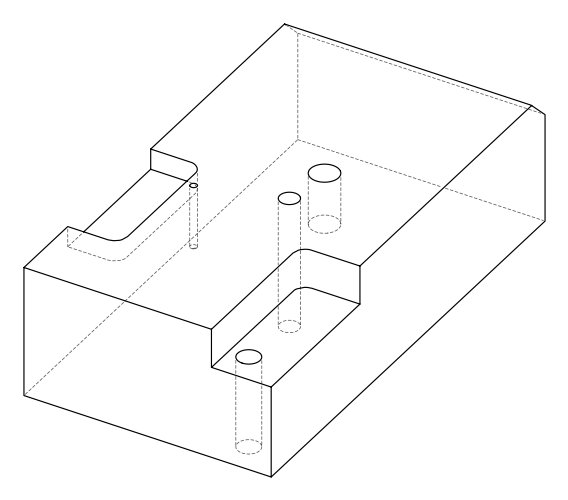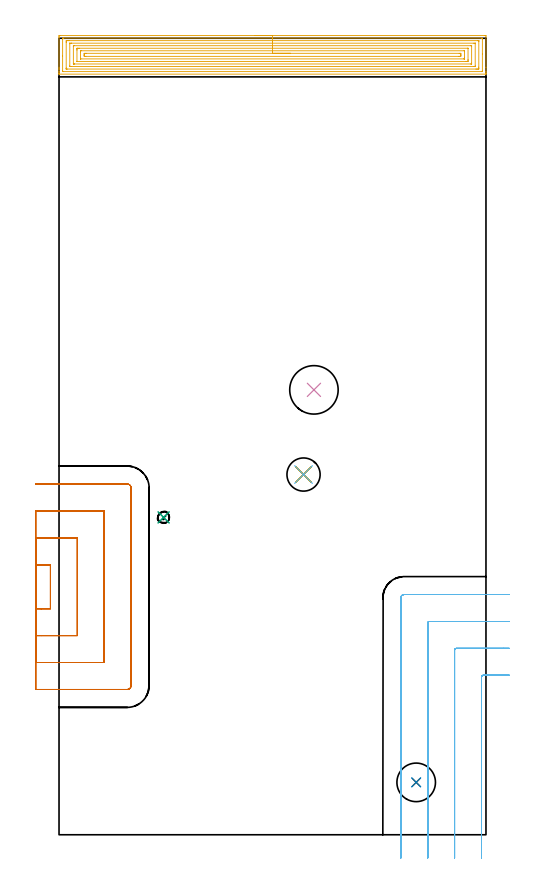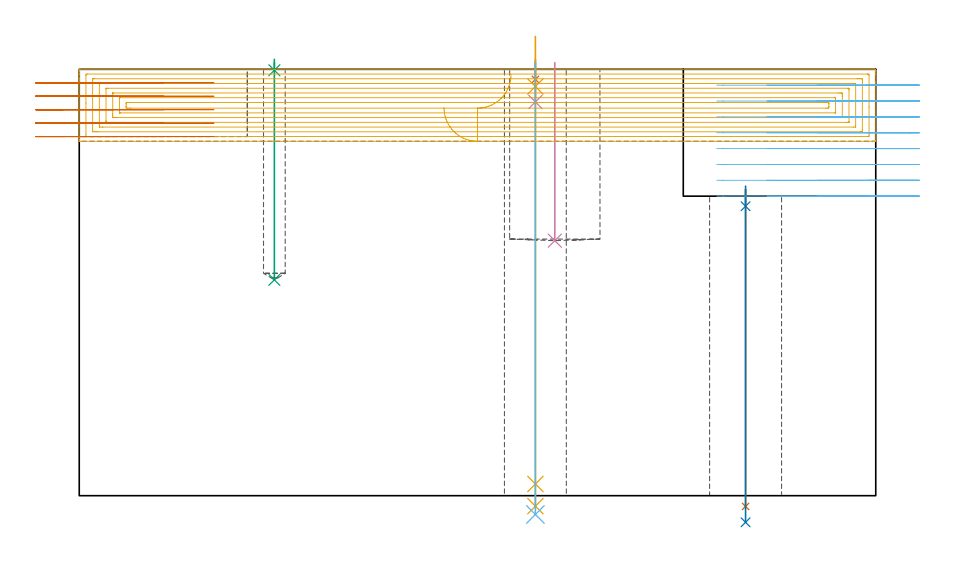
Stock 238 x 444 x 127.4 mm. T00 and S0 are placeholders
(PLAN: 13 operations, 9 tool changes, 39.2 min)
(1 SPOT_DRILL | STEP1HOLE | NXT0321_9005460120000 | 0.05 min | 182 mm3)
(2 SPOT_DRILL_1 | STEP1HOLE_1 | NXT0321_9005460120000 | 0.06 min | 4452 mm3)
(3 SPOT_DRILL_2 | STEP1POCKET | NXT0321_9005460120000 | 0.03 min | 0 mm3)
(4 DRILL_BLIND_HOLE_INTO_CENTER | STEP1HOLE | UGT0301_460 | 0.05 min | 203 mm3)
(5 GUN_DRILL_THROUGH_HOLE | STEP1HOLE | UGT0307_003 | 0.65 min | 4561 mm3)
(6 SPADE_DRILL_TO_ENLARGE_THROUGH_HOLE | STEP1HOLE | UGT0306_009 | 0.54 min | 29227 mm3)
(7 DRILL_THROUGH_HOLE_INTO_CENTER | STEP1HOLE_1 | NXT0301_065 | 0.39 min | 6051 mm3)
(8 DRILL_TO_ENLARGE_THROUGH_HOLE | STEP1HOLE_1 | UGT0301_052 | 0.41 min | 35687 mm3)
(9 DRILL_BLIND_HOLE_INTO_CENTER_1 | STEP1POCKET | UGT0301_460 | 0.26 min | 2014 mm3)
(10 INDEXABLE_INSERT_DRILL_BLIND_HOLE_FROM_SOLID | STEP1POCKET_1 | NXT0302_025 | 0.21 min | 29099 mm3)
(11 AREA_MILL | FG_CHAMFER_SURFACE | UGT0205_001 | 15.57 min | 55007 mm3)
(12 MILL_CORNER_NOTCH_RECTANGULAR | CORNER_NOTCH_RECTANGULAR | UGT0201_094 | Follow Part, ap 5, ae 75% | 11.35 min | 298748 mm3)
(13 MILL_SLOT | SLOT_PARTIAL_RECTANGULAR | UGT0201_094 | Follow Part, ap 5, ae 75% | 9.66 min | 134431 mm3)
(TOOL NXT0321_9005460120000 | NC Spot Drill, 142deg, 12mm, Carbide, Uncoated | D12 PA142 FL30 Z2)
(TOOL UGT0301_460 | Carbide Drill 6.5 mm | D6.5 PA118 FL63 Z2)
(TOOL UGT0307_003 | Gun Drill 7 mm | D7 PA130 FL24 Z1)
(TOOL UGT0306_009 | Spade Drill 18.5mm | D18.5 PA132 FL10 Z2)
(TOOL NXT0301_065 | Carbide Drill 9.4mm [860.1-0940-075A1-MM 2214] | D9.4 PA140 FL98 Z2)
(TOOL UGT0301_052 | Twist Drill 21.5 mm | D21.5 PA118 FL150 Z2)
(TOOL NXT0302_025 | Index. Insert Drill 27mm [880-D2700L32-05] | D27 PA176 FL135 Z2)
(TOOL UGT0205_001 | Chamfer Mill 20 x 3 x 45 deg. | D20 FL50 Z2)
(TOOL UGT0201_094 | End mill 20 mm | D20 FL38 Z4)
(OP 1 SPOT_DRILL)
G17 G21 G94 G90
T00 M6
G54
G17 G0 G90 X136.3 Y200.8 S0 M3
G43 Z137.4 H0
G94 G81 G98 Z124.4 F250. R130.4
G80
M5
M2
(OP 2 SPOT_DRILL_1)
G17 G21 G94 G90
T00 M6
G54
G17 G0 G90 X199.1 Y29.2 S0 M3
G43 Z137.4 H0
G94 G81 G98 Z86.5 F250. R92.5
G80
M5
M2
(OP 3 SPOT_DRILL_2)
G17 G21 G94 G90
T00 M6
G54
G17 G0 G90 X58.3 Y176.9 S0 M3
G43 Z137.4 H0
G94 G81 G98 Z127.12 F250. R130.4
G80
M5
M2
(OP 4 DRILL_BLIND_HOLE_INTO_CENTER)
G17 G21 G94 G90
T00 M6
G54
G17 G0 G90 X136.3 Y200.8 S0 M3
G43 Z137.4 H0
G94 G81 G98 Z117.65 F250. R129.4
G80
M5
M2
(OP 5 GUN_DRILL_THROUGH_HOLE)
G17 G21 G94 G90
T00 M6
G54
G17 G0 G90 X136.3 Y200.8 M8
G43 Z137.4 H0
Z137.218
S716 M3
G94 G1 Z122.268 F125. M26
G4 X.084
Z3.5 F250.
G4 X.084
Z-3.132 F125.
G4 X.084
M5
M9
G0 Z137.218
Z137.4
M2
(OP 6 SPADE_DRILL_TO_ENLARGE_THROUGH_HOLE)
G17 G21 G94 G90
T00 M6
G54
G17 G0 G90 X136.3 Y200.8 S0 M3
G43 Z137.4 H0
G94 G73 G98 Z-5.618 F250. Q16.627 R129.4
G80
M5
M2
(OP 7 DRILL_THROUGH_HOLE_INTO_CENTER)
G17 G21 G94 G90
T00 M6
G54
G17 G0 G90 X199.1 Y29.2 S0 M3
G43 Z137.4 H1
G94 G73 G98 Z-3.211 F250. Q9.271 R91.5
G80
M5
M2
(OP 8 DRILL_TO_ENLARGE_THROUGH_HOLE)
G17 G21 G94 G90
T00 M6
G54
G17 G0 G90 X199.1 Y29.2 S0 M3
G43 Z137.4 H0
G94 G73 G98 Z-7.959 F250. Q19.492 R91.5
G80
M5
M2
(OP 9 DRILL_BLIND_HOLE_INTO_CENTER_1)
G17 G21 G94 G90
T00 M6
G54
G17 G0 G90 X58.3 Y176.9 S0 M3
G43 Z137.4 H0
G94 G81 G98 Z64.5 F250. R129.4
G80
M5
M2
(OP 10 INDEXABLE_INSERT_DRILL_BLIND_HOLE_FROM_SOLID)
G17 G21 G94 G90
T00 M6
G54
G17 G0 G90 X142.1 Y248. S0 M3
G43 Z137.4 H1
G94 G81 G98 Z76.2 F250. R129.4
G80
M5
M2
(OP 11 AREA_MILL)
G17 G21 G94 G90
T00 M6
G54
G17 G0 G90 X109. Y445.5 S1061 M3
G43 Z137.4 H0
Z115.9
G94 G1 X109.038 Z115.028 F250.
X109.152 Z114.163
X109.341 Z113.312
X109.603 Z112.48
X109.937 Z111.674
X110.34 Z110.9
X110.808 Z110.164
X111.34 Z109.472
X111.929 Z108.829
X112.572 Z108.24
X113.264 Z107.708
X114. Z107.24
X114.774 Z106.837
X115.58 Z106.503
X116.412 Z106.241
X117.263 Z106.052
X118.128 Z105.938
X119. Z105.9
X237.381
X237.734 Y445.496 Z105.902
X237.99 Y445.492 Z105.906
X238. Y445.232 Z106.165
Y427.819 Z123.576
Y425.428 Z125.967
Y424.742 Z126.657
Y424.417 Z126.982
X237.993 Y424.036 Z127.356
X237.99 Y424.003 Z127.388
X237.827 Y424. Z127.4
X0.172
X0.01 Y424.003 Z127.388
X0.007 Y424.036 Z127.356
X0. Y424.417 Z126.982
Y424.742 Z126.657
Y425.428 Z125.967
Y426.659 Z124.738
Y427.204 Z124.191
Y427.819 Z123.576
Y444.345 Z107.053
X0.004 Y444.96 Z106.438
X0.008 Y445.492 Z105.906
X0.081 Y445.494 Z105.903
X0.619 Y445.5 Z105.9
X119.
Y444.086 Z107.314
X235.594 Y444.085 Z107.315
X235.99 Y444.072 Z107.328
X235.999 Y443.67 Z107.73
X236. Y435.234 Z116.166
X235.999 Y425.914 Z125.486
X235.99 Y425.428 Z125.972
X235.608 Y425.415 Z125.985
X235.594 Y425.414 Z125.986
X2.406 Y425.415 Z125.985
X2.01 Y425.428 Z125.972
X2.001 Y425.83 Z125.57
X2. Y434.064 Z117.336
X2.001 Y443.587 Z107.813
X2.01 Y444.072 Z107.328
X2.392 Y444.086 Z107.314
X2.406
X119.
Y442.672 Z108.728
X233.43 Y442.671 Z108.729
X233.807 Y442.67 Z108.73
X233.932 Y442.667 Z108.733
X233.975 Y442.665 Z108.735
X233.99 Y442.658 Z108.742
X233.993 Y442.616 Z108.784
X233.997 Y442.488 Z108.912
X233.999 Y442.296 Z109.104
X234. Y442.105 Z109.295
Y427.9 Z123.5
X233.998 Y427.204 Z124.196
X233.996 Y427.016 Z124.384
X233.986 Y426.836 Z124.565
X233.807 Y426.833 Z124.567
X233.29 Y426.83 Z124.57
X232.914 Y426.829 Z124.571
X232.398 Y426.828 Z124.572
X4.57 Y426.829 Z124.571
X4.193 Y426.83 Z124.57
X4.068 Y426.833 Z124.567
X4.025 Y426.835 Z124.565
X4.01 Y426.842 Z124.558
X4.007 Y426.884 Z124.516
X4.003 Y427.012 Z124.388
X4.001 Y427.204 Z124.196
X4. Y427.395 Z124.005
Y441.6 Z109.8
X4.002 Y442.296 Z109.104
X4.004 Y442.484 Z108.916
X4.014 Y442.665 Z108.735
X4.193 Y442.667 Z108.733
X4.71 Y442.67 Z108.73
X5.086 Y442.671 Z108.729
X5.602 Y442.672 Z108.728
X119.
Y441.257 Z110.143
X231.279
X231.907 Y441.252 Z110.148
X231.979 Y441.25 Z110.15
X231.991 Y441.246 Z110.154
X231.994 Y441.224 Z110.176
X231.997 Y441.171 Z110.229
X231.999 Y440.961 Z110.439
Y428.545 Z122.855
X231.996 Y428.329 Z123.071
X231.993 Y428.275 Z123.125
X231.991 Y428.253 Z123.147
X231.972 Y428.25 Z123.15
X231.864 Y428.247 Z123.153
X231.127 Y428.243 Z123.157
X230.975
X6.721
X6.093 Y428.248 Z123.152
X6.021 Y428.25 Z123.15
X6.01 Y428.254 Z123.146
X6.006 Y428.277 Z123.123
X6.003 Y428.329 Z123.071
X6.001 Y428.539 Z122.861
Y440.955 Z110.445
X6.004 Y441.172 Z110.228
X6.007 Y441.225 Z110.175
X6.009 Y441.247 Z110.153
X6.028 Y441.25 Z110.15
X6.136 Y441.254 Z110.147
X6.873 Y441.257 Z110.143
X7.025
X119.
Y439.843 Z111.557
X229.34
X229.551 Y439.842 Z111.558
X229.974 Y439.838 Z111.562
X229.992 Y439.836 Z111.564
X229.995 Y439.833 Z111.567
X229.998 Y439.817 Z111.583
X230. Y439.784 Z111.616
Y439.727 Z111.673
Y430.099 Z121.301
X229.997 Y429.867 Z121.533
X229.992 Y429.704 Z121.696
X229.99 Y429.669 Z121.731
X229.903 Y429.664 Z121.736
X229.763 Y429.66 Z121.74
X229.551 Y429.657 Z121.743
X8.66
X8.449 Y429.658 Z121.742
X8.026 Y429.662 Z121.738
X8.008 Y429.664 Z121.736
X8.005 Y429.668 Z121.732
X8.002 Y429.684 Z121.716
X8. Y429.867 Z121.533
Y439.401 Z111.999
X8.003 Y439.633 Z111.767
X8.007 Y439.797 Z111.603
X8.009 Y439.831 Z111.569
X8.097 Y439.836 Z111.564
X8.237 Y439.84 Z111.56
X8.449 Y439.843 Z111.557
X119.
Y438.429 Z112.971
X227.872 Y438.428 Z112.972
X227.946 Y438.427 Z112.973
X227.982 Y438.423 Z112.977
X227.99 Y438.421 Z112.979
X227.993 Y438.412 Z112.988
X227.999 Y438.302 Z113.098
X228. Y432.087 Z119.313
X227.996 Y431.643 Z119.757
X227.991 Y431.207 Z120.193
X227.975 Y431.078 Z120.322
X227.84 Y431.076 Z120.324
X227.553 Y431.073 Z120.327
X227.234 Y431.071 Z120.329
X226.659
X10.128 Y431.072 Z120.328
X10.054 Y431.073 Z120.327
X10.018 Y431.077 Z120.323
X10.01 Y431.079 Z120.321
X10.007 Y431.088 Z120.312
X10.001 Y431.198 Z120.202
X10. Y437.413 Z113.987
X10.004 Y437.857 Z113.543
X10.009 Y438.293 Z113.107
X10.025 Y438.422 Z112.978
X10.16 Y438.424 Z112.976
X10.447 Y438.427 Z112.973
X10.766 Y438.429 Z112.971
X11.341
X119.
Y437.015 Z114.385
X225.811 Y437.014 Z114.386
X225.902 Y437.013 Z114.387
X225.962 Y437.009 Z114.391
X225.992 Y437.006 Z114.394
X225.994 Y437.001 Z114.399
X225.997 Y436.97 Z114.43
X226. Y436.737 Z114.663
Y433.186 Z118.214
X225.996 Y432.531 Z118.869
X225.994 Y432.502 Z118.898
X225.992 Y432.494 Z118.906
X225.947 Y432.491 Z118.909
X225.857 Y432.487 Z118.913
X225.811 Y432.485 Z118.915
X225.766
X12.188 Y432.486 Z118.914
X12.097 Y432.487 Z118.913
X12.038 Y432.491 Z118.909
X12.008 Y432.494 Z118.906
X12.006 Y432.499 Z118.901
X12.003 Y432.531 Z118.869
X12. Y432.763 Z118.637
Y436.314 Z115.086
X12.004 Y436.97 Z114.43
X12.006 Y436.998 Z114.402
X12.008 Y437.006 Z114.394
X12.053 Y437.009 Z114.391
X12.143 Y437.014 Z114.386
X12.189 Y437.015 Z114.385
X12.234
X119.
Y435.601 Z115.799
X223.086 Y435.6 Z115.8
X223.572 Y435.599 Z115.801
X223.979 Y435.593 Z115.807
X223.999 Y435.194 Z116.206
X224. Y435.173 Z116.227
Y434.306 Z117.094
Y434.286 Z117.114
X223.979 Y433.907 Z117.493
X223.493 Y433.901 Z117.499
X223.086 Y433.9 Z117.5
X222.601 Y433.899 Z117.501
X14.914 Y433.9 Z117.5
X14.428 Y433.901 Z117.499
X14.021 Y433.907 Z117.493
X14.001 Y434.306 Z117.094
X14. Y434.327 Z117.073
Y435.194 Z116.206
Y435.214 Z116.186
X14.021 Y435.593 Z115.807
X14.507 Y435.599 Z115.801
X14.914 Y435.6 Z115.8
X15.398 Y435.601 Z115.799
X119.
X119.872 Z115.838
X120.736 Z115.951
X121.588 Z116.14
X122.42 Z116.403
X123.226 Z116.736
X124. Z117.139
X124.736 Z117.608
X125.428 Z118.139
X126.071 Z118.728
X126.66 Z119.372
X127.191 Z120.064
X127.66 Z120.799
X128.063 Z121.573
X128.397 Z122.379
X128.659 Z123.211
X128.848 Z124.063
X128.962 Z124.928
X129. Z125.799
G0 Z137.4
M5
M2
(OP 12 MILL_CORNER_NOTCH_RECTANGULAR)
G17 G21 G94 G90
T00 M6
G54
G17 G0 G90 X251. Y88.9 S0 M3
G43 Z137.4 H0
Z122.662
G94 G1 X248. F250.
X236.494 F500.
G3 X235.5 Y87.906 R1.
G1 Y-10.
Y-13. F250.
G0 Z137.4
X251. Y103.9
Z122.662
G1 X248.
X221.495 F500.
G3 X220.5 Y102.905 R1.
G1 Y-10.
Y-13. F250.
G0 Z137.4
X251. Y118.9
Z122.662
G1 X248.
X206.495 F500.
G3 X205.5 Y117.905 R1.
G1 Y-10.
Y-13. F250.
G0 Z137.4
X251. Y133.9
Z122.662
G1 X248.
X192.4 F500.
G3 X190.5 Y132. R1.9
G1 Y-10.
Y-13. F250.
G0 Z137.4
X251. Y88.9
Z117.925
G1 X248.
X236.494 F500.
G3 X235.5 Y87.906 R1.
G1 Y-10.
Y-13. F250.
G0 Z137.4
X251. Y103.9
Z117.925
G1 X248.
X221.495 F500.
G3 X220.5 Y102.905 R1.
G1 Y-10.
Y-13. F250.
G0 Z137.4
X251. Y118.9
Z117.925
G1 X248.
X206.495 F500.
G3 X205.5 Y117.905 R1.
G1 Y-10.
Y-13. F250.
G0 Z137.4
X251. Y133.9
Z117.925
G1 X248.
X192.4 F500.
G3 X190.5 Y132. R1.9
G1 Y-10.
Y-13. F250.
G0 Z137.4
X251. Y88.9
Z113.187
G1 X248.
X236.494 F500.
G3 X235.5 Y87.906 R1.
G1 Y-10.
Y-13. F250.
G0 Z137.4
X251. Y103.9
Z113.187
G1 X248.
X221.495 F500.
G3 X220.5 Y102.905 R1.
G1 Y-10.
Y-13. F250.
G0 Z137.4
X251. Y118.9
Z113.187
G1 X248.
X206.495 F500.
G3 X205.5 Y117.905 R1.
G1 Y-10.
Y-13. F250.
G0 Z137.4
X251. Y133.9
Z113.187
G1 X248.
X192.4 F500.
G3 X190.5 Y132. R1.9
G1 Y-10.
Y-13. F250.
G0 Z137.4
X251. Y88.9
Z108.45
G1 X248.
X236.494 F500.
G3 X235.5 Y87.906 R1.
G1 Y-10.
Y-13. F250.
G0 Z137.4
X251. Y103.9
Z108.45
G1 X248.
X221.495 F500.
G3 X220.5 Y102.905 R1.
G1 Y-10.
Y-13. F250.
G0 Z137.4
X251. Y118.9
Z108.45
G1 X248.
X206.495 F500.
G3 X205.5 Y117.905 R1.
G1 Y-10.
Y-13. F250.
G0 Z137.4
X251. Y133.9
Z108.45
G1 X248.
X192.4 F500.
G3 X190.5 Y132. R1.9
G1 Y-10.
Y-13. F250.
G0 Z137.4
X251. Y88.9
Z103.712
G1 X248.
X236.494 F500.
G3 X235.5 Y87.906 R1.
G1 Y-10.
Y-13. F250.
G0 Z137.4
X251. Y103.9
Z103.712
G1 X248.
X221.495 F500.
G3 X220.5 Y102.905 R1.
G1 Y-10.
Y-13. F250.
G0 Z137.4
X251. Y118.9
Z103.712
G1 X248.
X206.495 F500.
G3 X205.5 Y117.905 R1.
G1 Y-10.
Y-13. F250.
G0 Z137.4
X251. Y133.9
Z103.712
G1 X248.
X192.4 F500.
G3 X190.5 Y132. R1.9
G1 Y-10.
Y-13. F250.
G0 Z137.4
X251. Y88.9
Z98.975
G1 X248.
X236.494 F500.
G3 X235.5 Y87.906 R1.
G1 Y-10.
Y-13. F250.
G0 Z137.4
X251. Y103.9
Z98.975
G1 X248.
X221.495 F500.
G3 X220.5 Y102.905 R1.
G1 Y-10.
Y-13. F250.
G0 Z137.4
X251. Y118.9
Z98.975
G1 X248.
X206.495 F500.
G3 X205.5 Y117.905 R1.
G1 Y-10.
Y-13. F250.
G0 Z137.4
X251. Y133.9
Z98.975
G1 X248.
X192.4 F500.
G3 X190.5 Y132. R1.9
G1 Y-10.
Y-13. F250.
G0 Z137.4
X251. Y88.9
Z94.237
G1 X248.
X236.494 F500.
G3 X235.5 Y87.906 R1.
G1 Y-10.
Y-13. F250.
G0 Z137.4
X251. Y103.9
Z94.237
G1 X248.
X221.495 F500.
G3 X220.5 Y102.905 R1.
G1 Y-10.
Y-13. F250.
G0 Z137.4
X251. Y118.9
Z94.237
G1 X248.
X206.495 F500.
G3 X205.5 Y117.905 R1.
G1 Y-10.
Y-13. F250.
G0 Z137.4
X251. Y133.9
Z94.237
G1 X248.
X192.4 F500.
G3 X190.5 Y132. R1.9
G1 Y-10.
Y-13. F250.
G0 Z137.4
X251. Y88.9
Z89.5
G1 X248.
X236.494 F500.
G3 X235.5 Y87.906 R1.
G1 Y-10.
Y-13. F250.
G0 Z137.4
X251. Y103.9
Z89.5
G1 X248.
X221.495 F500.
G3 X220.5 Y102.905 R1.
G1 Y-10.
Y-13. F250.
G0 Z137.4
X251. Y118.9
Z89.5
G1 X248.
X206.495 F500.
G3 X205.5 Y117.905 R1.
G1 Y-10.
Y-13. F250.
G0 Z137.4
X251. Y133.9
Z89.5
G1 X248.
X192.4 F500.
G3 X190.5 Y132. R1.9
G1 Y-10.
Y-13. F250.
G0 Z137.4
M5
M2
(OP 13 MILL_SLOT)
G17 G21 G94 G90
T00 M6
G54
G17 G0 G90 X-13. Y126. S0 M3
G43 Z137.4 H0
Z123.38
G94 G1 X-10. F250.
X-4.8 F500.
Y150.5
X-10.
X-13. F250.
Y111.
X-10.
X10.2 F500.
Y165.5
X-10.
X-13. F250.
Y96.
X-10.
X25.2 F500.
Y180.5
X-10.
X-13. F250.
Y81.
X-10.
X38. F500.
G3 X40.2 Y83.2 R2.2
G1 Y193.3
G3 X38. Y195.5 R2.2
G1 X-10.
X-13. F250.
G0 Y126. Z119.36
G1 X-10.
X-4.8 F500.
Y150.5
X-10.
X-13. F250.
Y111.
X-10.
X10.2 F500.
Y165.5
X-10.
X-13. F250.
Y96.
X-10.
X25.2 F500.
Y180.5
X-10.
X-13. F250.
Y81.
X-10.
X38. F500.
G3 X40.2 Y83.2 R2.2
G1 Y193.3
G3 X38. Y195.5 R2.2
G1 X-10.
X-13. F250.
G0 Y126. Z115.34
G1 X-10.
X-4.8 F500.
Y150.5
X-10.
X-13. F250.
Y111.
X-10.
X10.2 F500.
Y165.5
X-10.
X-13. F250.
Y96.
X-10.
X25.2 F500.
Y180.5
X-10.
X-13. F250.
Y81.
X-10.
X38. F500.
G3 X40.2 Y83.2 R2.2
G1 Y193.3
G3 X38. Y195.5 R2.2
G1 X-10.
X-13. F250.
G0 Y126. Z111.32
G1 X-10.
X-4.8 F500.
Y150.5
X-10.
X-13. F250.
Y111.
X-10.
X10.2 F500.
Y165.5
X-10.
X-13. F250.
Y96.
X-10.
X25.2 F500.
Y180.5
X-10.
X-13. F250.
Y81.
X-10.
X38. F500.
G3 X40.2 Y83.2 R2.2
G1 Y193.3
G3 X38. Y195.5 R2.2
G1 X-10.
X-13. F250.
G0 Y126. Z107.3
G1 X-10.
X-4.8 F500.
Y150.5
X-10.
X-13. F250.
Y111.
X-10.
X10.2 F500.
Y165.5
X-10.
X-13. F250.
Y96.
X-10.
X25.2 F500.
Y180.5
X-10.
X-13. F250.
Y81.
X-10.
X38. F500.
G3 X40.2 Y83.2 R2.2
G1 Y193.3
G3 X38. Y195.5 R2.2
G1 X-10.
X-13. F250.
G0 Z137.4
M5
M2
